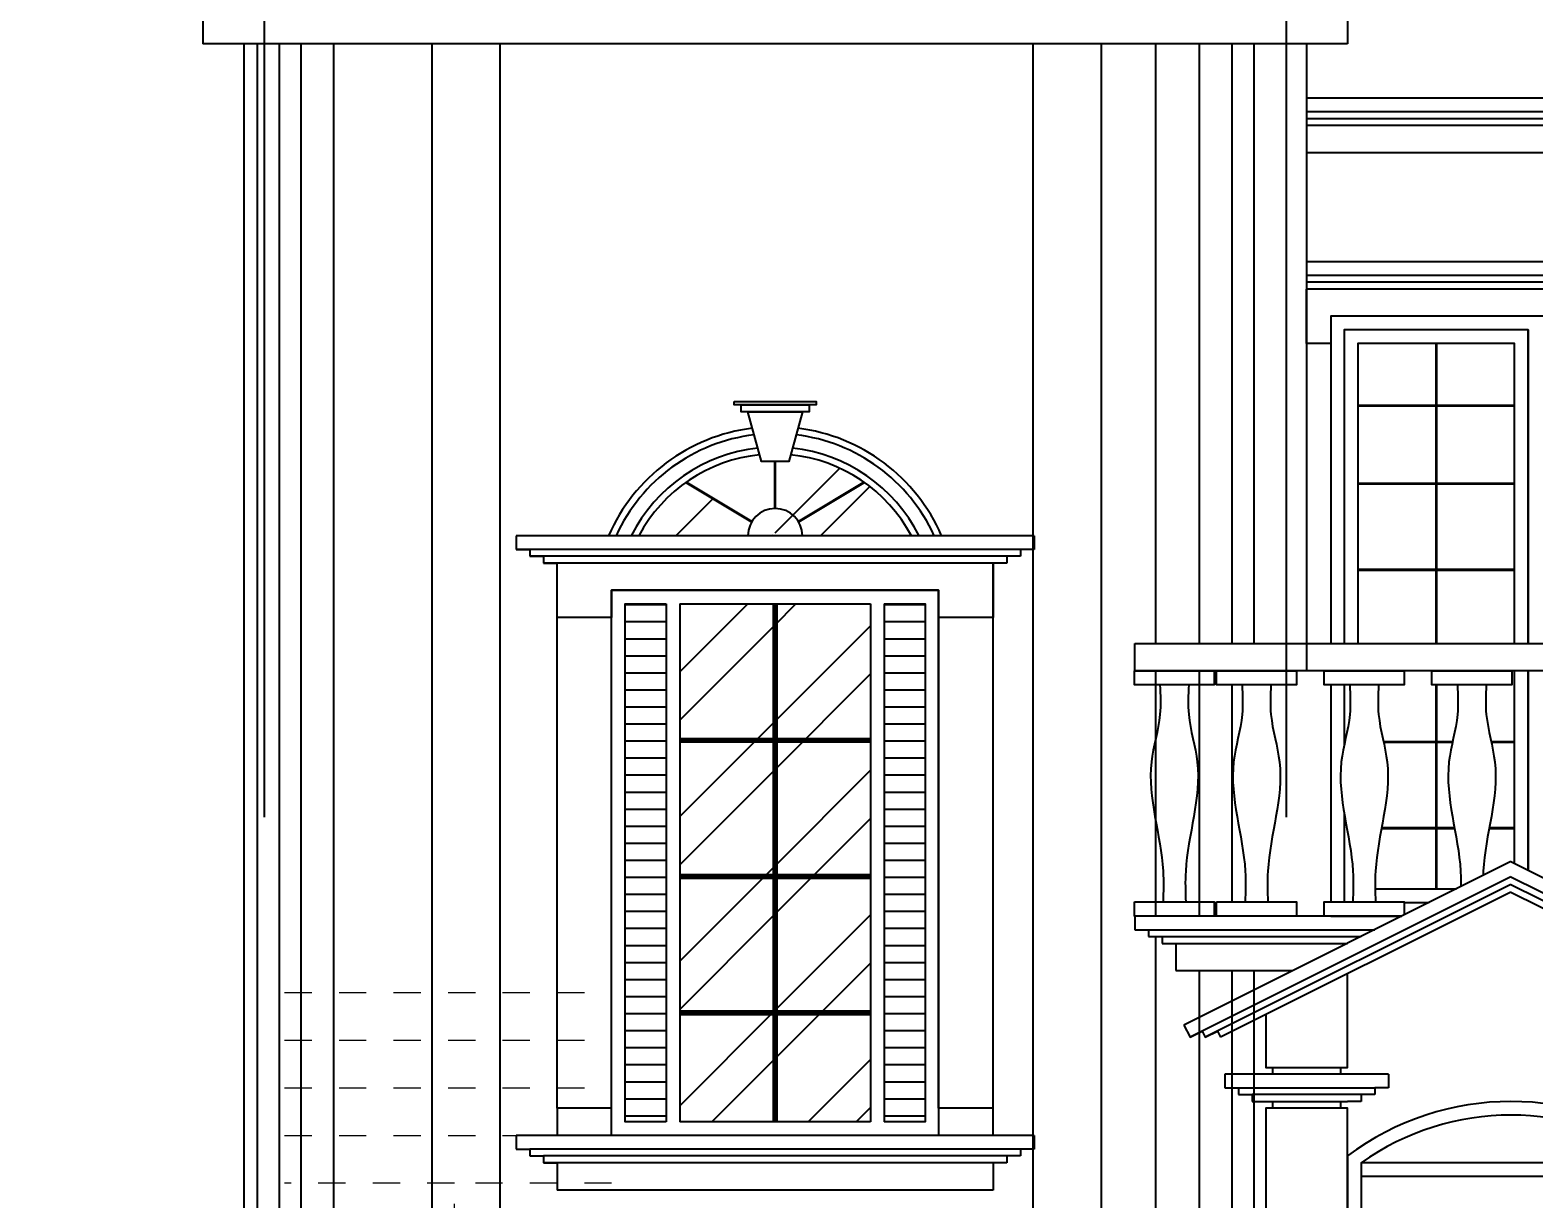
# Model space of a CAD drawing. Header units: inches. Extents: x -370 to 18, y -197 to 199.
# Drawn here: x -286.57 to -281.05, y 127.09 to 131.38 of the extents above; entities that cross this region are included whole.
import ezdxf
from ezdxf.enums import TextEntityAlignment as Align

# ---------------------------------------------------------------- set-up
doc = ezdxf.new("R2010")
doc.units = ezdxf.units.IN
doc.header["$MEASUREMENT"] = 0
doc.linetypes.add('CENTER2', pattern=[28.575, 19.05, -3.175, 3.175, -3.175])
doc.linetypes.add('DASHED', pattern=[0.75, 0.5, -0.25])
doc.layers.add('MUEBLES', color=7, linetype='Continuous')
doc.styles.get("Standard").update_dxf_attribs({"font": 'arial.ttf'})
pattern_1 = [(45, (-66.8597, 83.83597), (-0.26516504, 0.26516504), []), (45, (-66.6829, 83.83597), (-0.26516504, 0.26516504), [])]
pattern_2 = [(0, (-66.859685, 83.83597), (0, 0.0625), [])]
pattern_3 = [(45, (-361.99958, 187.1343), (-0.265165, 0.265165), []), (45, (-361.8228, 187.1343), (-0.265165, 0.265165), [])]

# ---------------------------------------------------------------- blocks, each defined once
blk = doc.blocks.new('EJE NORTE NUEVO')
at = {"color": 8}
for p, q in [((0, 3.2523), (0, 3.7639)), ((-0.3472, 2.9051), (-0.8588, 2.9051)), ((0.3472, 2.9051), (0.8588, 2.9051))]:
    blk.add_line(p, q, dxfattribs=at)
at = {"color": 2, "linetype": 'CENTER2'}
blk.add_line((0, 2.5579), (0, -2.5579), dxfattribs=at)
at = {"color": 8}
blk.add_circle((0, 2.9051), 0.4631, dxfattribs=at)
at = {"color": 4}
blk.add_circle((0, 2.9051), 0.4093, dxfattribs=at)
at = {"color": 8}
for start, end in [(71.4161, 108.5839), (160.6993, 199.2784), (341.7694, 18.2529), (251.0526, 288.9474)]:
    blk.add_arc((0, 2.9051), 0.3472, start, end, dxfattribs=at)
at = {"color": 4}
blk.add_attdef('A', text='', height=0.3581, dxfattribs=at).set_placement((0, 2.9051), align=Align.MIDDLE_CENTER)

msp = doc.modelspace()

# ---------------------------------------------------------------- hatches: boundary and pattern name
at = {"transparency": 33554610}
h = msp.add_hatch(dxfattribs=at)
h.set_pattern_fill('ANSI32', color=8)
h.set_pattern_definition(pattern_3)
h.paths.add_polyline_path([(-283.83273, 129.79825), (-283.78273, 129.79825), (-283.77591, 129.8231, -0.1293594), (-283.50578, 129.72212), (-283.83273, 129.52596)])
h = msp.add_hatch(dxfattribs=at)
h.set_pattern_fill('ANSI32', color=8)
h.set_pattern_definition(pattern_3)
h.paths.add_polyline_path([(-284.15968, 129.72212), (-283.83273, 129.52596), (-284.33273, 129.52596, -0.1169867)])
h = msp.add_hatch(dxfattribs=at)
h.set_pattern_fill('ANSI32', color=8)
h.set_pattern_definition(pattern_3)
h.paths.add_polyline_path([(-283.50578, 129.72212, -0.1169867), (-283.33273, 129.52596), (-283.83273, 129.52596)])
h = msp.add_hatch()
h.set_pattern_fill('LINE', color=1, scale=0.5)
h.set_pattern_definition(pattern_2)
h.paths.add_polyline_path([(-284.23273, 129.27596), (-284.38273, 129.27596), (-284.38273, 127.37596), (-284.23273, 127.37596)])
h = msp.add_hatch(dxfattribs=at)
h.set_pattern_fill('ANSI32', color=8)
h.set_pattern_definition(pattern_1)
h.paths.add_polyline_path([(-284.18273, 127.37596), (-283.83273, 127.37596), (-283.83273, 129.27596), (-284.18273, 129.27596)])
h = msp.add_hatch(dxfattribs=at)
h.set_pattern_fill('ANSI32', color=8)
h.set_pattern_definition(pattern_1)
h.paths.add_polyline_path([(-283.48273, 129.27596), (-283.83273, 129.27596), (-283.83273, 127.37596), (-283.48273, 127.37596)])
h = msp.add_hatch()
h.set_pattern_fill('LINE', color=1, scale=0.5)
h.set_pattern_definition(pattern_2)
h.paths.add_polyline_path([(-283.43273, 127.37596), (-283.28273, 127.37596), (-283.28273, 129.27596), (-283.43273, 129.27596)])

# ---------------------------------------------------------------- linework, layer by layer
at = {"color": 5}
for p, q in [((-285.93273, 131.43096), (-285.93273, 131.33096)), ((-281.73273, 131.43096), (-281.73273, 131.33096)), ((-281.73273, 131.33096), (-285.93273, 131.33096)), ((-285.78273, 131.33096), (-285.78273, 124.90096)), ((-281.88273, 131.33096), (-281.88273, 129.03096)), ((-276.48273, 131.13096), (-281.88273, 131.13096)), ((-280.68273, 131.08096), (-281.88273, 131.08096)), ((-280.63273, 131.05596), (-281.88273, 131.05596)), ((-280.58273, 131.03096), (-281.88273, 131.03096)), ((-280.53273, 130.93096), (-281.88273, 130.93096)), ((-281.53273, 128.13096), (-282.51298, 128.13096)), ((-282.51298, 128.13096), (-282.51298, 128.08096)), ((-282.51298, 128.13096), (-282.51298, 128.08096)), ((-282.51298, 128.08096), (-281.63273, 128.08096)), ((-282.51298, 128.08096), (-282.46298, 128.08096)), ((-282.51298, 128.08096), (-282.46298, 128.08096)), ((-282.46298, 128.08096), (-282.46298, 128.05596)), ((-282.46298, 128.08096), (-282.46298, 128.05596)), ((-282.46298, 128.05596), (-281.68273, 128.05596)), ((-282.46298, 128.05596), (-282.41298, 128.05596)), ((-282.41298, 128.05596), (-282.41298, 128.03096)), ((-282.41298, 128.03096), (-281.73273, 128.03096)), ((-282.41298, 128.03096), (-282.36298, 128.03096)), ((-282.36298, 128.03096), (-282.36298, 127.93096)), ((-282.36298, 127.93096), (-281.93273, 127.93096))]:
    msp.add_line(p, q, dxfattribs=at)
at = {"color": 8, "transparency": 33554610}
for p, q in [((-285.73273, 131.33096), (-285.73273, 124.90096)), ((-285.65273, 131.33096), (-285.65273, 124.90096)), ((-285.57273, 131.33096), (-285.57273, 124.90096)), ((-285.45273, 131.33096), (-285.45273, 124.90096)), ((-285.09273, 131.33096), (-285.09273, 124.90096)), ((-284.84273, 131.33096), (-284.84273, 124.90096)), ((-282.88658, 131.33096), (-282.88658, 125.10096)), ((-282.63658, 131.33096), (-282.63658, 125.10096)), ((-282.43658, 131.33096), (-282.43658, 129.13096)), ((-282.27658, 131.33096), (-282.27658, 129.13096)), ((-282.15658, 131.33096), (-282.15658, 129.13096)), ((-282.07658, 131.33096), (-282.07658, 129.13096)), ((-282.43658, 129.03096), (-282.43658, 128.13096)), ((-282.27658, 129.03096), (-282.27658, 128.13096)), ((-282.15658, 128.97877), (-282.15658, 128.18314)), ((-282.43658, 128.05596), (-282.43658, 125.10096)), ((-282.27658, 127.93096), (-282.27658, 125.10096)), ((-282.15658, 127.93096), (-282.15658, 125.10096)), ((-282.07658, 127.93096), (-282.07658, 125.10096))]:
    msp.add_line(p, q, dxfattribs=at)
at = {"color": 3}
for p, q in [((-280.09433, 130.53096), (-281.88273, 130.53096)), ((-279.94433, 130.53096), (-281.88273, 130.53096)), ((-279.94433, 130.48096), (-281.88273, 130.48096)), ((-280.04433, 130.45596), (-281.88273, 130.45596)), ((-280.09433, 130.43096), (-281.88273, 130.43096)), ((-282.88273, 129.52596), (-284.78273, 129.52596)), ((-284.78273, 129.52596), (-284.78273, 129.47596)), ((-284.78273, 129.52596), (-284.78273, 129.47596)), ((-282.88273, 129.52596), (-282.88273, 129.47596)), ((-282.93273, 129.47596), (-284.78273, 129.47596)), ((-284.78273, 129.47596), (-284.73273, 129.47596)), ((-284.78273, 129.47596), (-284.73273, 129.47596)), ((-284.73273, 129.47596), (-284.73273, 129.45096)), ((-284.73273, 129.47596), (-284.73273, 129.45096)), ((-282.88273, 129.47596), (-282.93273, 129.47596)), ((-282.93273, 129.47596), (-282.93273, 129.45096)), ((-284.73273, 129.45096), (-284.68273, 129.45096)), ((-282.93273, 129.45096), (-284.73273, 129.45096)), ((-284.68273, 129.45096), (-284.68273, 129.42596)), ((-282.98273, 129.42596), (-284.68273, 129.42596)), ((-284.68273, 129.42596), (-284.63273, 129.42596)), ((-282.98273, 129.42596), (-283.03273, 129.42596)), ((-282.93273, 129.45096), (-282.98273, 129.45096)), ((-282.98273, 129.45096), (-282.98273, 129.42596)), ((-282.88273, 127.32596), (-284.78273, 127.32596)), ((-284.78273, 127.32596), (-284.78273, 127.27596)), ((-282.88273, 127.32596), (-282.88273, 127.27596)), ((-284.78273, 127.27596), (-284.73273, 127.27596)), ((-282.93273, 127.27596), (-284.73273, 127.27596)), ((-284.73273, 127.27596), (-284.73273, 127.25096)), ((-284.73273, 127.25096), (-284.68273, 127.25096)), ((-282.93273, 127.25096), (-284.68273, 127.25096)), ((-284.68273, 127.25096), (-284.68273, 127.22596)), ((-282.98273, 127.25096), (-282.98273, 127.22596)), ((-282.93273, 127.25096), (-282.98273, 127.25096)), ((-282.88273, 127.27596), (-282.93273, 127.27596)), ((-282.93273, 127.27596), (-282.93273, 127.25096)), ((-282.98273, 127.22596), (-284.68273, 127.22596)), ((-284.68273, 127.22596), (-284.63273, 127.22596)), ((-284.63273, 127.22596), (-284.63273, 127.12596)), ((-282.98273, 127.22596), (-283.03273, 127.22596)), ((-283.03273, 127.22596), (-283.03273, 127.12596)), ((-283.03273, 127.12596), (-284.63273, 127.12596))]:
    msp.add_line(p, q, dxfattribs=at)
for p, q in [((-281.79433, 130.33096), (-281.79433, 129.13096)), ((-281.79433, 128.97877), (-281.79433, 128.18314))]:
    msp.add_line(p, q)
at = {"color": 2}
for p, q in [((-281.06933, 130.28096), (-281.06933, 129.13096)), ((-283.03273, 127.42596), (-283.03273, 129.42596)), ((-284.43273, 127.42596), (-284.43273, 129.32596)), ((-283.23273, 127.42596), (-283.23273, 129.32596)), ((-284.23273, 129.27596), (-284.23273, 127.37596)), ((-284.18273, 129.27596), (-284.18273, 127.37596)), ((-283.48273, 129.27596), (-283.48273, 127.37596)), ((-283.43273, 129.27596), (-283.43273, 127.37596)), ((-284.63273, 127.42596), (-284.63273, 129.22596)), ((-281.06933, 129.03096), (-281.06933, 128.29925)), ((-283.03273, 127.42596), (-283.23273, 127.42596))]:
    msp.add_line(p, q, dxfattribs=at)
at = {"color": 6}
for p, q in [((-281.13273, 128.33096), (-282.33273, 127.73096)), ((-281.13273, 128.33096), (-279.93273, 127.73096)), ((-281.13273, 128.27505), (-282.31037, 127.68623)), ((-281.13273, 128.2471), (-282.25447, 127.68623)), ((-281.13273, 128.27505), (-279.95509, 127.68623)), ((-281.13273, 128.2471), (-280.01099, 127.68623)), ((-281.13273, 128.21915), (-282.19856, 127.68623)), ((-281.13273, 128.21915), (-280.06689, 127.68623))]:
    msp.add_line(p, q, dxfattribs=at)
at = {"color": 8, "linetype": 'DASHED', "lineweight": 5, "ltscale": 0.1, "transparency": 33554610}
for p, q in [((-285.63273, 127.85096), (-284.43273, 127.85096)), ((-284.43273, 127.85096), (-284.43273, 127.32596)), ((-285.63273, 127.67596), (-284.43273, 127.67596)), ((-285.63273, 127.50096), (-284.43273, 127.50096)), ((-285.63273, 127.32596), (-284.43273, 127.32596)), ((-284.43273, 127.15096), (-285.00907, 127.15096))]:
    msp.add_line(p, q, dxfattribs=at)
at = {"color": 4}
for p, q in [((-282.00773, 127.57596), (-282.00773, 127.55096)), ((-281.75773, 127.57596), (-281.75773, 127.55096)), ((-282.18273, 127.55096), (-282.18273, 127.50096)), ((-282.18273, 127.55096), (-282.18273, 127.50096)), ((-281.58273, 127.55096), (-282.18273, 127.55096)), ((-281.58273, 127.55096), (-281.58273, 127.50096)), ((-281.58273, 127.55096), (-281.58273, 127.50096)), ((-282.18273, 127.50096), (-282.13273, 127.50096)), ((-282.13273, 127.50096), (-282.13273, 127.47596)), ((-282.13273, 127.50096), (-281.63273, 127.50096)), ((-282.13273, 127.47596), (-282.08273, 127.47596)), ((-282.08273, 127.47596), (-282.08273, 127.45096)), ((-281.68273, 127.47596), (-282.08273, 127.47596)), ((-281.63273, 127.47596), (-281.68273, 127.47596)), ((-281.68273, 127.47596), (-281.68273, 127.45096)), ((-281.63273, 127.50096), (-281.63273, 127.47596)), ((-281.58273, 127.50096), (-281.63273, 127.50096)), ((-282.08273, 127.45096), (-281.73273, 127.45096)), ((-282.00773, 127.45096), (-282.00773, 127.42596)), ((-281.75773, 127.45096), (-281.75773, 127.42596)), ((-281.68273, 127.45096), (-281.73273, 127.45096))]:
    msp.add_line(p, q, dxfattribs=at)
at = {"color": 1}
for p, q in [((-280.58273, 127.22555), (-281.68273, 127.22555)), ((-280.58273, 127.17555), (-281.68273, 127.17555))]:
    msp.add_line(p, q, dxfattribs=at)
at = {"color": 2}
for points in [[(-280.29433, 129.13096), (-280.29433, 130.33096), (-281.79433, 130.33096), (-281.79433, 129.13096)], [(-281.06933, 130.28096), (-281.74433, 130.28096), (-281.74433, 129.13096)], [(-281.06933, 129.13096), (-281.06933, 130.28096), (-281.74433, 130.28096), (-281.74433, 129.13096)], [(-281.11933, 129.13096), (-281.11933, 130.23096), (-281.69433, 130.23096), (-281.69433, 129.13096)], [(-284.23273, 127.37596), (-284.38273, 127.37596), (-284.38273, 129.27596), (-284.23273, 129.27596)], [(-284.18273, 129.27596), (-283.48273, 129.27596)], [(-283.43273, 129.27596), (-283.28273, 129.27596), (-283.28273, 127.37596), (-283.43273, 127.37596)], [(-281.11933, 128.32425), (-281.11933, 129.03096)], [(-281.06933, 128.29925), (-281.06933, 129.03096)], [(-281.79433, 128.97877), (-281.79433, 128.18314)], [(-281.74433, 128.97877), (-281.74433, 128.76032)], [(-281.74433, 128.97877), (-281.74433, 128.76032)], [(-281.74433, 128.50602), (-281.74433, 128.18314)], [(-281.74433, 128.50602), (-281.74433, 128.18314)], [(-281.63096, 128.23096), (-281.33273, 128.23096)], [(-281.79433, 128.13096), (-281.79433, 128.13096), (-281.53273, 128.13096)], [(-281.52469, 128.18096), (-281.43273, 128.18096)], [(-281.52469, 128.18096), (-281.43273, 128.18096)], [(-283.48273, 127.37596), (-284.18273, 127.37596)]]:
    msp.add_lwpolyline(points, dxfattribs=at)
msp.add_lwpolyline([(-284.43273, 129.32596), (-283.23273, 129.32596), (-283.23273, 127.32596), (-284.43273, 127.32596)], close=True, dxfattribs=at)
at = {"const_width": 0.02}
for points in [[(-283.83273, 129.27596), (-283.83273, 127.37596)], [(-284.18273, 128.77596), (-284.18273, 128.77596), (-283.48273, 128.77596)], [(-284.18273, 128.27596), (-284.18273, 128.27596), (-283.48273, 128.27596)], [(-284.18273, 127.77596), (-284.18273, 127.77596), (-283.48273, 127.77596)]]:
    msp.add_lwpolyline(points, dxfattribs=at)
at = {"color": 6}
msp.add_lwpolyline([(-282.33273, 127.73096), (-282.31037, 127.68623), (-282.26565, 127.70859), (-282.25447, 127.68623), (-282.20975, 127.70859), (-282.19856, 127.68623)], dxfattribs=at)
at = {"color": 8, "linetype": 'DASHED', "lineweight": 5, "ltscale": 0.1, "transparency": 33554610}
msp.add_lwpolyline([(-285.00907, 126.97596), (-285.00907, 127.15096), (-285.63273, 127.15096)], dxfattribs=at)
at = {"color": 3}
for radius, start, end in [(0.66667, 97.20177, 156.42182), (0.64167, 96.88265, 155.44387), (0.64167, 24.55613, 83.11735), (0.66667, 23.57818, 82.79823), (0.59167, 96.16253, 153.21112), (0.59167, 26.78888, 83.83747), (0.56667, 95.75417, 151.92751), (0.56667, 28.07249, 84.24583)]:
    msp.add_arc((-283.83273, 129.25929), radius, start, end, dxfattribs=at)
at = {"color": 6}
msp.add_arc((-283.83273, 129.52596), 0.1, 0, 180, dxfattribs=at)
msp.add_arc((-283.83273, 129.52596), 0.1, 0, 180, dxfattribs=at)
at = {"color": 1}
msp.add_arc((-281.13273, 126.45096), 1, 53.1301, 126.8699, dxfattribs=at)
at = {"color": 4}
for points in [[(-282.42076, 128.97877), (-282.42076, 128.86991), (-282.45203, 128.69622), (-282.40938, 128.29569), (-282.40938, 128.18314)], [(-282.31499, 128.97877), (-282.31499, 128.86991), (-282.28372, 128.69622), (-282.32637, 128.29569), (-282.32637, 128.18314)], [(-282.11928, 128.97877), (-282.11928, 128.86991), (-282.15055, 128.69622), (-282.10789, 128.29569), (-282.10789, 128.18314)], [(-282.01351, 128.97877), (-282.01351, 128.86991), (-281.98223, 128.69622), (-282.02489, 128.29569), (-282.02489, 128.18314)], [(-281.7242, 128.97877), (-281.7242, 128.86991), (-281.75548, 128.69622), (-281.71282, 128.29569), (-281.71282, 128.18314)], [(-281.61843, 128.97877), (-281.61843, 128.86991), (-281.58716, 128.69622), (-281.62982, 128.29569), (-281.62982, 128.18314)]]:
    msp.add_spline(points, degree=3, dxfattribs=at)
for points, knots in [([(-281.32913, 128.97877), (-281.32742, 128.94235), (-281.32292, 128.84691), (-281.39737, 128.623), (-281.31857, 128.41108), (-281.31638, 128.25794), (-281.31652, 128.23906)], [0, 0, 0, 0, 0.10885869, 0.28534362, 0.68813751, 0.74476522, 0.74476522, 0.74476522, 0.74476522]), ([(-281.22336, 128.97877), (-281.22508, 128.94235), (-281.22958, 128.84691), (-281.15512, 128.623), (-281.22891, 128.42458), (-281.23531, 128.28494), (-281.23549, 128.27957)], [0, 0, 0, 0, 0.10885869, 0.28534362, 0.68813751, 0.70425249, 0.70425249, 0.70425249, 0.70425249])]:
    msp.add_open_spline(points, degree=3, knots=knots, dxfattribs=at)
at = {"layer": 'MUEBLES', "color": 3}
for points in [[(-280.09433, 130.43096), (-280.09433, 130.23096), (-280.29433, 130.23096), (-280.29433, 130.33096), (-281.29433, 130.33096), (-281.29433, 130.33096), (-281.49433, 130.33096), (-281.49433, 130.33096), (-281.79433, 130.33096), (-281.79433, 130.23096), (-281.88273, 130.23096), (-281.88273, 130.43096)], [(-283.03273, 129.42596), (-283.03273, 129.22596), (-283.23273, 129.22596), (-283.23273, 129.32596), (-283.70081, 129.32596), (-283.70081, 129.32596), (-283.90081, 129.32596), (-283.90081, 129.32596), (-284.43273, 129.32596), (-284.43273, 129.22596), (-284.63273, 129.22596), (-284.63273, 129.42596)], [(-284.43273, 127.32596), (-284.43273, 127.42596), (-284.63273, 127.42596), (-284.63273, 127.32596)], [(-283.03273, 127.32596), (-283.03273, 127.42596), (-283.23273, 127.42596), (-283.23273, 127.32596)]]:
    msp.add_lwpolyline(points, dxfattribs=at)
at = {"layer": 'MUEBLES', "const_width": 0.01}
for points in [[(-281.40683, 130.23096), (-281.40683, 129.13096)], [(-281.11933, 130.0033), (-281.69433, 130.0033)], [(-283.83273, 129.79825), (-283.83273, 129.62596)], [(-283.91848, 129.5774), (-284.15968, 129.72212)], [(-283.74698, 129.5774), (-283.50578, 129.72212)], [(-281.11933, 129.71702), (-281.69433, 129.71702)], [(-281.11933, 129.40111), (-281.69433, 129.40111)], [(-281.40683, 128.97877), (-281.40683, 128.23096)], [(-281.34732, 128.7693), (-281.60024, 128.7693)], [(-281.11933, 128.7693), (-281.20517, 128.7693)], [(-281.3399, 128.4534), (-281.60766, 128.4534)], [(-281.11933, 128.4534), (-281.21259, 128.4534)]]:
    msp.add_lwpolyline(points, dxfattribs=at)
at = {"layer": 'MUEBLES', "color": 4}
for points in [[(-283.98273, 130.01889), (-283.68273, 130.01889), (-283.68273, 130.00639), (-283.98273, 130.00639)], [(-283.95773, 130.00639), (-283.70773, 130.00639), (-283.70773, 129.98059), (-283.95773, 129.98059)], [(-282.5145, 129.03096), (-282.22125, 129.03096), (-282.22125, 128.97877), (-282.5145, 128.97877)], [(-282.21302, 129.03096), (-281.91977, 129.03096), (-281.91977, 128.97877), (-282.21302, 128.97877)], [(-281.81795, 129.03096), (-281.52469, 129.03096), (-281.52469, 128.97877), (-281.81795, 128.97877)], [(-281.42287, 129.03096), (-281.12962, 129.03096), (-281.12962, 128.97877), (-281.42287, 128.97877)], [(-282.5145, 128.18314), (-282.22125, 128.18314), (-282.22125, 128.13096), (-282.5145, 128.13096)], [(-282.21302, 128.18314), (-281.91977, 128.18314), (-281.91977, 128.13096), (-282.21302, 128.13096)], [(-282.03273, 127.02596), (-281.73273, 127.02596), (-281.73273, 127.42596), (-282.03273, 127.42596)]]:
    msp.add_lwpolyline(points, close=True, dxfattribs=at)
for points in [[(-283.93273, 129.98059), (-283.73273, 129.98059), (-283.78273, 129.79825), (-283.88273, 129.79825), (-283.93273, 129.98059)], [(-281.53273, 128.13096), (-281.81795, 128.13096), (-281.81795, 128.18314), (-281.52469, 128.18314), (-281.52469, 128.13497)], [(-282.03273, 127.76915), (-282.03273, 127.57596), (-281.73273, 127.57596), (-281.73273, 127.91915)]]:
    msp.add_lwpolyline(points, dxfattribs=at)
at = {"layer": 'MUEBLES', "color": 5}
msp.add_lwpolyline([(-282.51298, 129.13096), (-276.78273, 129.13096), (-276.78273, 129.03096), (-282.51298, 129.03096)], close=True, dxfattribs=at)
at = {"layer": 'MUEBLES', "color": 1}
msp.add_lwpolyline([(-280.53273, 125.05096), (-280.53273, 127.25096, 0.3333333), (-281.73273, 127.25096), (-281.73273, 125.05096), (-280.53273, 125.05096)], format="xyb", dxfattribs=at)
msp.add_lwpolyline([(-280.58273, 125.10096), (-280.58273, 127.22555, 0.3189151), (-281.68273, 127.22555), (-281.68273, 125.10096)], format="xyb", close=True, dxfattribs=at)

# ---------------------------------------------------------------- block references
for p, values in [((-285.70773, 131.05182), {'A': 'E´'}), ((-281.95773, 131.05182), {'A': 'C'})]:
    msp.add_blockref('EJE NORTE NUEVO', p).add_auto_attribs(values)

doc.saveas('drawing.dxf')
